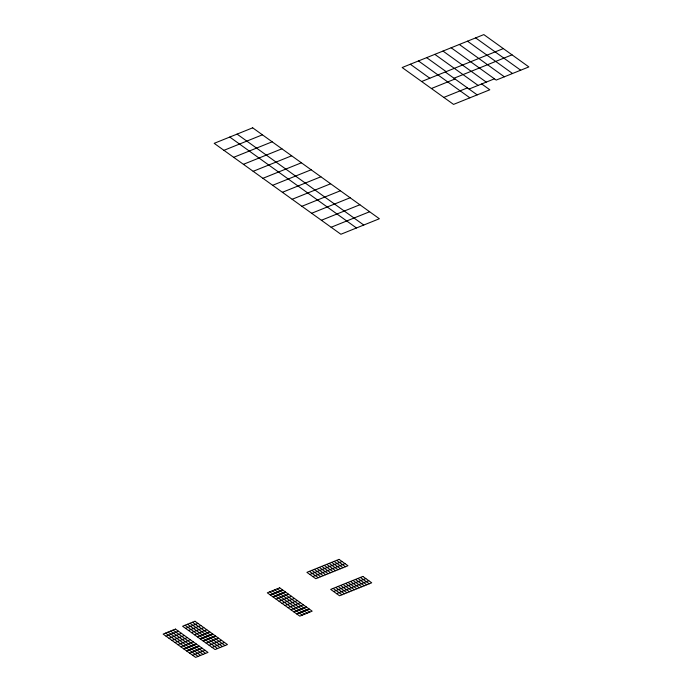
<?xml version="1.0" encoding="UTF-8"?>
<svg xmlns="http://www.w3.org/2000/svg" width="692" height="692" viewBox="0 0 692 692"><rect width="100%" height="100%" fill="white"/><g stroke="black" fill="none" stroke-linecap="round" stroke-linejoin="round"><path stroke-width="1.04" d="M223.931 150.337L262.415 134.819M233.68 157.326L272.155 141.808M421.653 81.518L503.318 48.587M453.995 78.239L512.028 54.841M243.42 164.324L281.903 148.806M431.401 88.515L455.033 78.983M253.168 171.313L291.652 155.795M443.806 97.416L467.437 87.884M469.064 89.052L494.425 78.819M262.917 178.311L301.401 162.793M272.665 185.3L311.14 169.782M282.405 192.298L320.889 176.78M292.154 199.287L330.638 183.769M301.902 206.285L340.386 190.767M311.651 213.274L350.126 197.756M321.391 220.272L359.875 204.754M331.139 227.261L369.623 211.743M309.869 574.472L342.038 561.497M312.819 576.592L344.988 563.617M166.089 636.207L178.467 631.216M185.542 628.362L197.921 623.371M270.261 594.938L282.639 589.956M169.047 638.327L181.416 633.336M188.501 630.481L200.87 625.49M273.219 597.058L285.588 592.075M171.997 640.446L184.375 635.455M191.45 632.6L203.829 627.609M276.169 599.177L288.547 594.194M174.955 642.565L187.324 637.574M194.409 634.72L206.778 629.729M279.127 601.296L291.496 596.314M177.905 644.684L190.274 639.693M197.358 636.839L209.737 631.848M282.077 603.415L294.455 598.433M180.854 646.804L193.232 641.813M200.317 638.958L212.686 633.967M285.035 605.535L297.404 600.552M183.812 648.923L196.182 643.932M203.266 641.077L215.636 636.086M287.984 607.654L300.363 602.671M333.63 591.53L365.8 578.555M186.762 651.042L199.14 646.051M206.216 643.197L218.594 638.206M290.943 609.782L303.312 604.791M336.589 593.649L368.758 580.674M189.72 653.162L202.09 648.17M209.174 645.316L221.544 640.325M293.892 611.901L306.262 606.91M192.67 655.281L205.048 650.29M212.124 647.435L224.502 642.444M296.842 614.02L309.22 609.029M475.655 37.896L520.695 70.212M467.489 41.183L512.53 73.508M459.324 44.478L504.364 76.803M451.158 47.774L496.199 80.09L528.861 66.916L483.82 34.6L402.156 67.531L453.545 104.406L489.806 89.787L481.684 83.957M442.992 51.07L486.26 82.114M434.827 54.357L478.094 85.41M426.661 57.652L446.15 71.639M445.285 71.994L477.177 94.882M418.487 60.948L469.877 97.823M410.321 64.244L429.818 78.231M237.071 134.11L363.776 225.03M229.779 137.051L356.475 227.971M336.606 560.373L345.472 566.731M360.376 577.431L369.234 583.788M334.132 561.376L342.99 567.734M357.902 578.426L366.76 584.783M331.658 562.371L340.516 568.729M355.428 579.429L364.286 585.787M329.184 563.374L338.042 569.732M352.955 580.424L361.812 586.781M326.71 564.369L335.568 570.727M350.472 581.427L359.338 587.785M324.237 565.364L333.094 571.722M347.998 582.422L356.864 588.78M321.763 566.367L330.62 572.725M345.524 583.417L354.39 589.774M319.289 567.362L328.146 573.72M343.05 584.42L351.917 590.778M316.815 568.357L325.673 574.715M340.576 585.415L349.434 591.772M314.332 569.36L323.199 575.718M338.103 586.409L346.96 592.767M311.858 570.355L320.725 576.713M335.629 587.413L344.486 593.771M309.385 571.358L318.251 577.716M333.155 588.408L342.012 594.765M277.207 588.831L309.696 612.143M274.733 589.826L307.222 613.138M272.259 590.83L304.748 614.141M269.785 591.824L302.274 615.136M192.488 622.246L224.978 645.558M190.015 623.25L222.504 646.562M187.541 624.245L220.03 647.556M185.067 625.248L217.556 648.56M173.035 630.092L205.524 653.412M170.561 631.095L203.05 654.407M168.087 632.09L200.576 655.402M165.613 633.093L198.102 656.405M252.667 127.821L214.183 143.339L340.888 234.259L379.372 218.741L252.667 127.821M339.08 559.378L306.911 572.353L315.768 578.711L347.946 565.736L339.08 559.378M175.508 629.097L163.139 634.088L195.628 657.4L207.998 652.409L175.508 629.097M194.962 621.252L182.593 626.243L215.082 649.554L227.452 644.563L194.962 621.252M279.68 587.837L267.311 592.819L299.8 616.139L312.17 611.148L279.68 587.837M362.85 576.436L330.681 589.411L339.538 595.769L371.708 582.794L362.85 576.436"/></g></svg>
